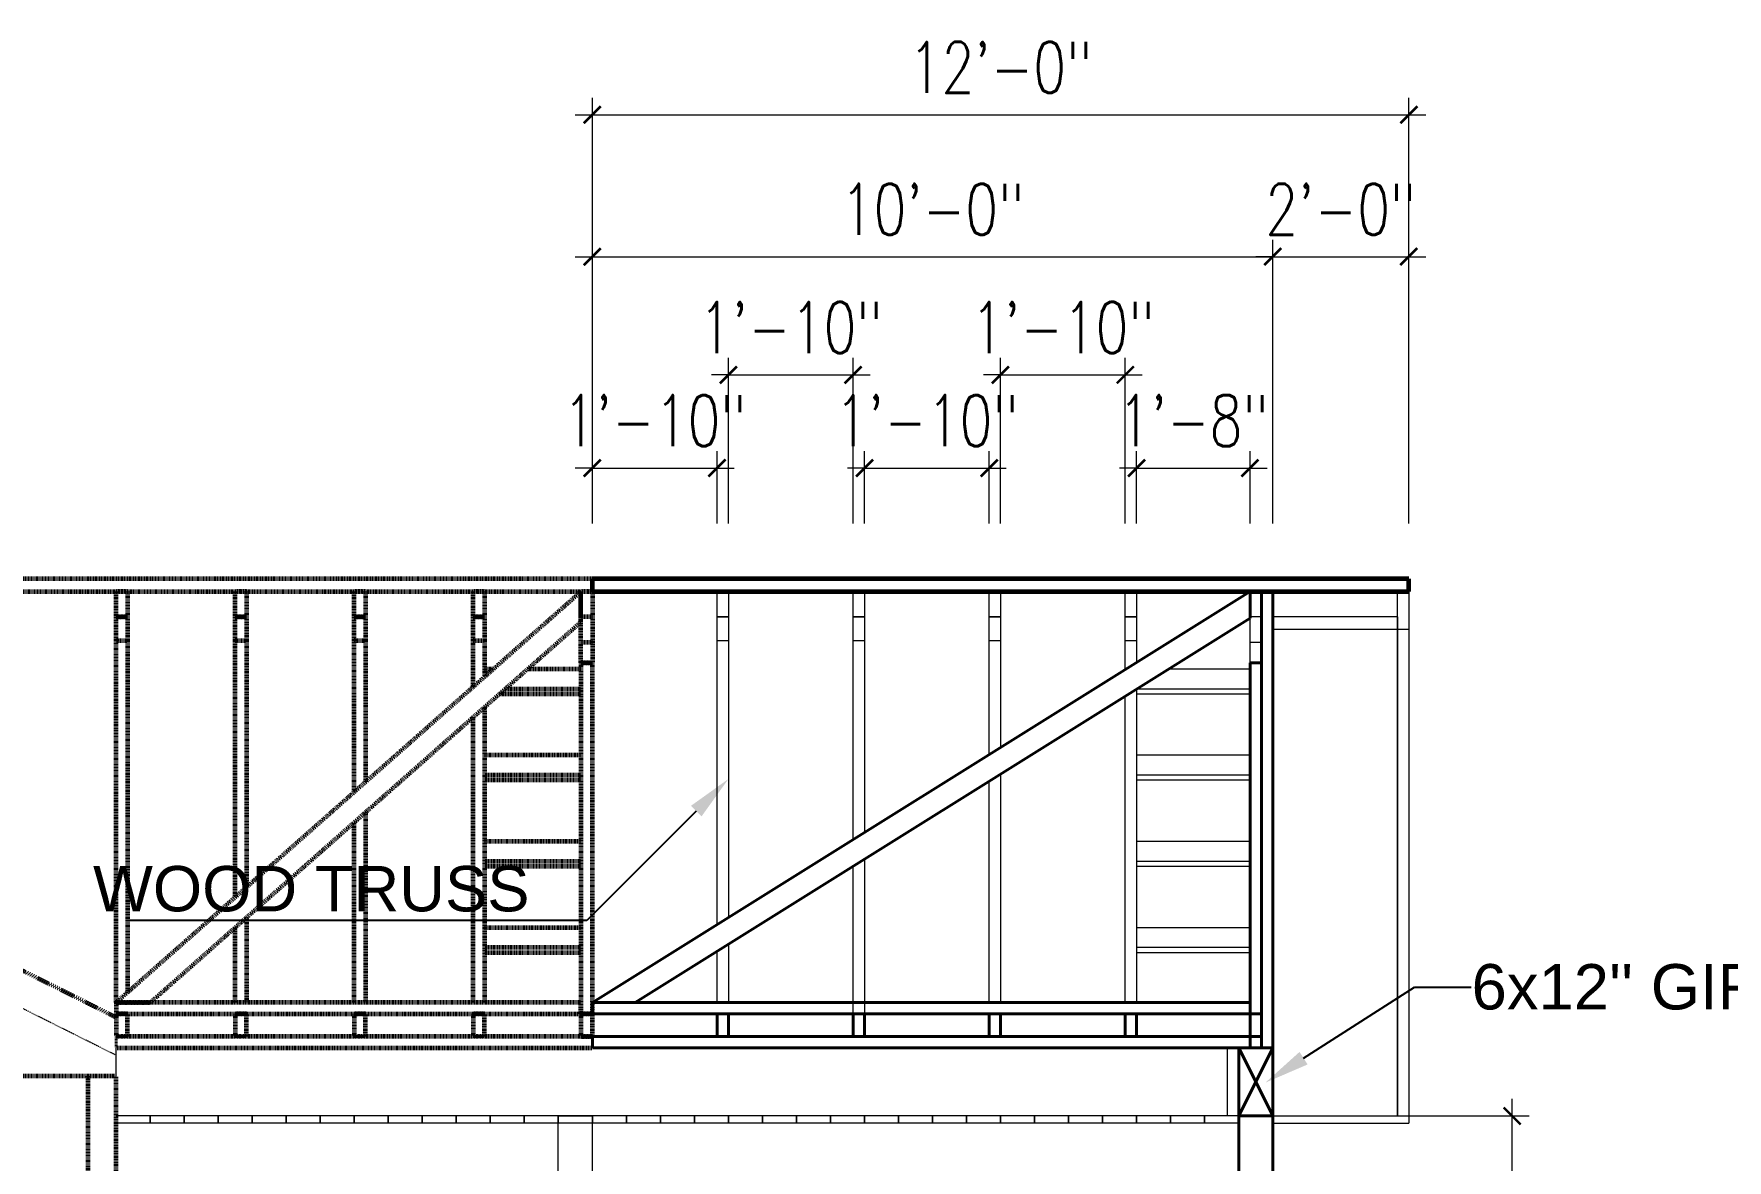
# Model space of a CAD drawing. Header units: inches. Extents: x -562 to 8953, y -6490 to -2066.
# Drawn here: x 527.9 to 826.6, y -4037.2 to -3838.6 of the extents above; entities that cross this region are included whole.
import ezdxf
from ezdxf import colors
from ezdxf.entities.mleader import LeaderData, LeaderLine
from ezdxf.math import Vec2, Vec3

# ---------------------------------------------------------------- set-up
doc = ezdxf.new("R2010")
doc.units = ezdxf.units.IN
doc.header["$MEASUREMENT"] = 0
doc.linetypes.add('Dash 1_16_', pattern=[0.125, 0.0625, -0.0625])
for name, color, linetype, lineweight in [('A-CLNG', 13, 'Continuous', 18), ('A-COLS', 52, 'Continuous', 9), ('A-ROOF', 132, 'Continuous', 18)]:
    doc.layers.add(name, color=color, linetype=linetype, lineweight=lineweight)
doc.layers.add('Existing', color=9, linetype='Dash 1_16_', lineweight=0, transparency=0.3)
doc.styles.add('Arch-Dim', font='romans.shx', dxfattribs={"width": 0.75})
doc.dimstyles.new('Aec-Arch-I-48', dxfattribs={"dimscale": 48, "dimtxt": 0.1875, "dimasz": 0.0625, "dimexe": 0.0625, "dimexo": 0.25, "dimgap": 0.0625, "dimtad": 1, "dimdec": 1, "dimzin": 3, "dimdsep": 46, "dimlunit": 4, "dimtxsty": 'Arch-Dim', "dimblk": 'ARCHTICK', "dimcen": 0.09375, "dimdle": 0.0625, "dimclrd": 1, "dimclre": 1, "dimclrt": 1, "dimazin": 2, "dimtfac": 1, "dimtdec": 1, "dimtix": 1, "dimtmove": 1, "dimatfit": 2, "dimfxl": 1, "dimtolj": 1, "dimtzin": 0, "dimlwd": 5, "dimlwe": 5, "dimarcsym": 0})

# ---------------------------------------------------------------- blocks, each defined once
blk = doc.blocks.new('Columns 2 - Columns 2-363497-Section 1')
at = {"layer": 'A-COLS'}
for p, q in [((-254.52, 113), (-248.52, 113)), ((-254.52, 0), (-254.52, 113)), ((-248.52, 0), (-248.52, 113))]:
    blk.add_line(p, q, dxfattribs=at)
at = {"layer": 'A-COLS', "lineweight": 40}
for p, q in [((-128.52, 113), (-134.52, 113)), ((-134.52, 113), (-134.52, 0)), ((-128.52, 0), (-128.52, 113)), ((-134.52, 0), (-128.52, 0))]:
    blk.add_line(p, q, dxfattribs=at)
blk = doc.blocks.new('Columns 5 - Columns 5-371338-Section 1')
at = {"layer": 'A-COLS'}
for p, q in [((-332.52, 120), (-332.52, 125)), ((-136.52, 113), (-136.52, 125)), ((-136.52, 113), (-332.52, 113))]:
    blk.add_line(p, q, dxfattribs=at)
at = {"layer": 'A-COLS', "lineweight": 40}
for p, q in [((-128.52, 125), (-134.52, 125)), ((-134.52, 125), (-134.52, 113)), ((-128.52, 113), (-128.52, 125)), ((-134.52, 113), (-128.52, 113))]:
    blk.add_line(p, q, dxfattribs=at)
blk = doc.blocks.new('Columns 7 - Columns 7-374332-Section 1')
at = {"layer": 'A-COLS', "lineweight": 40}
for p, q in [((-130.52, 205.47), (-130.52, 125)), ((-128.52, 205.47), (-130.52, 205.47)), ((-128.52, 125), (-128.52, 205.47)), ((-130.52, 125), (-128.52, 125))]:
    blk.add_line(p, q, dxfattribs=at)
blk = doc.blocks.new('Columns 9 - Columns 9-402566-Section 1')
at = {"layer": 'A-COLS'}
for p, q in [((-106.52, 198.76), (-106.52, 205.47)), ((-106.52, 205.47), (-104.52, 205.47)), ((-104.52, 205.47), (-104.52, 198.76)), ((-106.52, 113), (-106.52, 198.76)), ((-104.52, 198.76), (-106.52, 198.76)), ((-104.52, 198.76), (-104.52, 113)), ((-106.52, 113), (-104.52, 113))]:
    blk.add_line(p, q, dxfattribs=at)
blk = doc.blocks.new('Ceilings 1 - Ceilings 1-403550-Section 1')
at = {"layer": 'A-CLNG'}
for p, q in [((-128.52, 198.76), (-128.52, 201)), ((-106.52, 201), (-128.52, 201)), ((-106.52, 201), (-106.52, 198.76)), ((-106.52, 198.76), (-128.52, 198.76)), ((-106.52, 198.76), (-106.52, 113)), ((-128.52, 113), (-106.52, 113))]:
    blk.add_line(p, q, dxfattribs=at)
blk = doc.blocks.new('Columns 44 - Columns 11-439220-Section 1')
at = {"layer": 'A-COLS'}
for p, q in [((-140.52, 111.71), (-140.52, 113)), ((-134.52, 113), (-140.52, 113)), ((-134.52, 111.71), (-140.52, 111.71))]:
    blk.add_line(p, q, dxfattribs=at)
blk = doc.blocks.new('Columns 48 - Columns 11-439233-Section 1')
at = {"layer": 'A-COLS'}
for p, q in [((-146.52, 111.71), (-146.52, 113)), ((-140.52, 113), (-146.52, 113)), ((-140.52, 111.71), (-146.52, 111.71)), ((-140.52, 113), (-140.52, 111.71))]:
    blk.add_line(p, q, dxfattribs=at)
blk = doc.blocks.new('Columns 49 - Columns 11-439246-Section 1')
at = {"layer": 'A-COLS'}
for p, q in [((-152.52, 111.71), (-152.52, 113)), ((-146.52, 113), (-152.52, 113)), ((-146.52, 111.71), (-152.52, 111.71)), ((-146.52, 113), (-146.52, 111.71))]:
    blk.add_line(p, q, dxfattribs=at)
blk = doc.blocks.new('Columns 50 - Columns 11-439259-Section 1')
at = {"layer": 'A-COLS'}
for p, q in [((-158.52, 111.71), (-158.52, 113)), ((-152.52, 113), (-158.52, 113)), ((-152.52, 111.71), (-158.52, 111.71)), ((-152.52, 113), (-152.52, 111.71))]:
    blk.add_line(p, q, dxfattribs=at)
blk = doc.blocks.new('Columns 51 - Columns 11-439272-Section 1')
at = {"layer": 'A-COLS'}
for p, q in [((-164.52, 111.71), (-164.52, 113)), ((-158.52, 113), (-164.52, 113)), ((-158.52, 111.71), (-164.52, 111.71)), ((-158.52, 113), (-158.52, 111.71))]:
    blk.add_line(p, q, dxfattribs=at)
blk = doc.blocks.new('Columns 52 - Columns 11-439285-Section 1')
at = {"layer": 'A-COLS'}
for p, q in [((-170.52, 111.71), (-170.52, 113)), ((-164.52, 113), (-170.52, 113)), ((-164.52, 111.71), (-170.52, 111.71)), ((-164.52, 113), (-164.52, 111.71))]:
    blk.add_line(p, q, dxfattribs=at)
blk = doc.blocks.new('Columns 53 - Columns 11-439298-Section 1')
at = {"layer": 'A-COLS'}
for p, q in [((-176.52, 111.71), (-176.52, 113)), ((-170.52, 113), (-176.52, 113)), ((-170.52, 111.71), (-176.52, 111.71)), ((-170.52, 113), (-170.52, 111.71))]:
    blk.add_line(p, q, dxfattribs=at)
blk = doc.blocks.new('Columns 54 - Columns 11-439311-Section 1')
at = {"layer": 'A-COLS'}
for p, q in [((-182.52, 111.71), (-182.52, 113)), ((-176.52, 113), (-182.52, 113)), ((-176.52, 111.71), (-182.52, 111.71)), ((-176.52, 113), (-176.52, 111.71))]:
    blk.add_line(p, q, dxfattribs=at)
blk = doc.blocks.new('Columns 55 - Columns 11-439324-Section 1')
at = {"layer": 'A-COLS'}
for p, q in [((-188.52, 111.71), (-188.52, 113)), ((-182.52, 113), (-188.52, 113)), ((-182.52, 111.71), (-188.52, 111.71)), ((-182.52, 113), (-182.52, 111.71))]:
    blk.add_line(p, q, dxfattribs=at)
blk = doc.blocks.new('Columns 56 - Columns 11-439337-Section 1')
at = {"layer": 'A-COLS'}
for p, q in [((-194.52, 111.71), (-194.52, 113)), ((-188.52, 113), (-194.52, 113)), ((-188.52, 111.71), (-194.52, 111.71)), ((-188.52, 113), (-188.52, 111.71))]:
    blk.add_line(p, q, dxfattribs=at)
blk = doc.blocks.new('Columns 57 - Columns 11-439350-Section 1')
at = {"layer": 'A-COLS'}
for p, q in [((-200.52, 111.71), (-200.52, 113)), ((-194.52, 113), (-200.52, 113)), ((-194.52, 111.71), (-200.52, 111.71)), ((-194.52, 113), (-194.52, 111.71))]:
    blk.add_line(p, q, dxfattribs=at)
blk = doc.blocks.new('Columns 58 - Columns 11-439363-Section 1')
at = {"layer": 'A-COLS'}
for p, q in [((-206.52, 111.71), (-206.52, 113)), ((-200.52, 113), (-206.52, 113)), ((-200.52, 111.71), (-206.52, 111.71)), ((-200.52, 113), (-200.52, 111.71))]:
    blk.add_line(p, q, dxfattribs=at)
blk = doc.blocks.new('Columns 59 - Columns 11-439376-Section 1')
at = {"layer": 'A-COLS'}
for p, q in [((-212.52, 111.71), (-212.52, 113)), ((-206.52, 113), (-212.52, 113)), ((-206.52, 111.71), (-212.52, 111.71)), ((-206.52, 113), (-206.52, 111.71))]:
    blk.add_line(p, q, dxfattribs=at)
blk = doc.blocks.new('Columns 60 - Columns 11-439389-Section 1')
at = {"layer": 'A-COLS'}
for p, q in [((-218.52, 111.71), (-218.52, 113)), ((-212.52, 113), (-218.52, 113)), ((-212.52, 111.71), (-218.52, 111.71)), ((-212.52, 113), (-212.52, 111.71))]:
    blk.add_line(p, q, dxfattribs=at)
blk = doc.blocks.new('Columns 61 - Columns 11-439402-Section 1')
at = {"layer": 'A-COLS'}
for p, q in [((-224.52, 111.71), (-224.52, 113)), ((-218.52, 113), (-224.52, 113)), ((-218.52, 111.71), (-224.52, 111.71)), ((-218.52, 113), (-218.52, 111.71))]:
    blk.add_line(p, q, dxfattribs=at)
blk = doc.blocks.new('Columns 62 - Columns 11-439415-Section 1')
at = {"layer": 'A-COLS'}
for p, q in [((-230.52, 111.71), (-230.52, 113)), ((-224.52, 113), (-230.52, 113)), ((-224.52, 111.71), (-230.52, 111.71)), ((-224.52, 113), (-224.52, 111.71))]:
    blk.add_line(p, q, dxfattribs=at)
blk = doc.blocks.new('Columns 63 - Columns 11-439428-Section 1')
at = {"layer": 'A-COLS'}
for p, q in [((-236.52, 111.71), (-236.52, 113)), ((-230.52, 113), (-236.52, 113)), ((-230.52, 111.71), (-236.52, 111.71)), ((-230.52, 113), (-230.52, 111.71))]:
    blk.add_line(p, q, dxfattribs=at)
blk = doc.blocks.new('Columns 64 - Columns 11-439441-Section 1')
at = {"layer": 'A-COLS'}
for p, q in [((-242.52, 111.71), (-242.52, 113)), ((-236.52, 113), (-242.52, 113)), ((-236.52, 111.71), (-242.52, 111.71)), ((-236.52, 113), (-236.52, 111.71))]:
    blk.add_line(p, q, dxfattribs=at)
blk = doc.blocks.new('Columns 65 - Columns 11-439454-Section 1')
at = {"layer": 'A-COLS'}
for p, q in [((-248.52, 111.71), (-248.52, 113)), ((-242.52, 113), (-248.52, 113)), ((-242.52, 111.71), (-248.52, 111.71)), ((-242.52, 113), (-242.52, 111.71))]:
    blk.add_line(p, q, dxfattribs=at)
blk = doc.blocks.new('Columns 66 - Columns 11-439467-Section 1')
at = {"layer": 'A-COLS'}
for p, q in [((-254.52, 111.71), (-254.52, 113)), ((-248.52, 113), (-254.52, 113)), ((-248.52, 111.71), (-254.52, 111.71)), ((-248.52, 113), (-248.52, 111.71))]:
    blk.add_line(p, q, dxfattribs=at)
blk = doc.blocks.new('Columns 67 - Columns 11-439480-Section 1')
at = {"layer": 'A-COLS'}
for p, q in [((-260.52, 111.71), (-260.52, 113)), ((-254.52, 113), (-260.52, 113)), ((-254.52, 111.71), (-260.52, 111.71)), ((-254.52, 113), (-254.52, 111.71))]:
    blk.add_line(p, q, dxfattribs=at)
blk = doc.blocks.new('Columns 68 - Columns 11-439493-Section 1')
at = {"layer": 'A-COLS'}
for p, q in [((-266.52, 111.71), (-266.52, 113)), ((-260.52, 113), (-266.52, 113)), ((-260.52, 111.71), (-266.52, 111.71)), ((-260.52, 113), (-260.52, 111.71))]:
    blk.add_line(p, q, dxfattribs=at)
blk = doc.blocks.new('Columns 69 - Columns 11-439506-Section 1')
at = {"layer": 'A-COLS'}
for p, q in [((-272.52, 111.71), (-272.52, 113)), ((-266.52, 113), (-272.52, 113)), ((-266.52, 111.71), (-272.52, 111.71)), ((-266.52, 113), (-266.52, 111.71))]:
    blk.add_line(p, q, dxfattribs=at)
blk = doc.blocks.new('Columns 70 - Columns 11-439519-Section 1')
at = {"layer": 'A-COLS'}
for p, q in [((-278.52, 111.71), (-278.52, 113)), ((-272.52, 113), (-278.52, 113)), ((-272.52, 111.71), (-278.52, 111.71)), ((-272.52, 113), (-272.52, 111.71))]:
    blk.add_line(p, q, dxfattribs=at)
blk = doc.blocks.new('Columns 71 - Columns 11-439532-Section 1')
at = {"layer": 'A-COLS'}
for p, q in [((-284.52, 111.71), (-284.52, 113)), ((-278.52, 113), (-284.52, 113)), ((-278.52, 111.71), (-284.52, 111.71)), ((-278.52, 113), (-278.52, 111.71))]:
    blk.add_line(p, q, dxfattribs=at)
blk = doc.blocks.new('Columns 72 - Columns 11-439545-Section 1')
at = {"layer": 'A-COLS'}
for p, q in [((-290.52, 111.71), (-290.52, 113)), ((-284.52, 113), (-290.52, 113)), ((-284.52, 111.71), (-290.52, 111.71)), ((-284.52, 113), (-284.52, 111.71))]:
    blk.add_line(p, q, dxfattribs=at)
blk = doc.blocks.new('Columns 73 - Columns 11-439558-Section 1')
at = {"layer": 'A-COLS'}
for p, q in [((-296.52, 111.71), (-296.52, 113)), ((-290.52, 113), (-296.52, 113)), ((-290.52, 111.71), (-296.52, 111.71)), ((-290.52, 113), (-290.52, 111.71))]:
    blk.add_line(p, q, dxfattribs=at)
blk = doc.blocks.new('Columns 74 - Columns 11-439571-Section 1')
at = {"layer": 'A-COLS'}
for p, q in [((-302.52, 111.71), (-302.52, 113)), ((-296.52, 113), (-302.52, 113)), ((-296.52, 111.71), (-302.52, 111.71)), ((-296.52, 113), (-296.52, 111.71))]:
    blk.add_line(p, q, dxfattribs=at)
blk = doc.blocks.new('Columns 75 - Columns 11-439584-Section 1')
at = {"layer": 'A-COLS'}
for p, q in [((-308.52, 111.71), (-308.52, 113)), ((-302.52, 113), (-308.52, 113)), ((-302.52, 111.71), (-308.52, 111.71)), ((-302.52, 113), (-302.52, 111.71))]:
    blk.add_line(p, q, dxfattribs=at)
blk = doc.blocks.new('Columns 76 - Columns 11-439597-Section 1')
at = {"layer": 'A-COLS'}
for p, q in [((-314.52, 111.71), (-314.52, 113)), ((-308.52, 113), (-314.52, 113)), ((-308.52, 111.71), (-314.52, 111.71)), ((-308.52, 113), (-308.52, 111.71))]:
    blk.add_line(p, q, dxfattribs=at)
blk = doc.blocks.new('Columns 77 - Columns 11-439610-Section 1')
at = {"layer": 'A-COLS'}
for p, q in [((-320.52, 111.71), (-320.52, 113)), ((-314.52, 113), (-320.52, 113)), ((-314.52, 111.71), (-320.52, 111.71)), ((-314.52, 113), (-314.52, 111.71))]:
    blk.add_line(p, q, dxfattribs=at)
blk = doc.blocks.new('Columns 78 - Columns 11-439623-Section 1')
at = {"layer": 'A-COLS'}
for p, q in [((-326.52, 111.71), (-326.52, 113)), ((-320.52, 113), (-326.52, 113)), ((-320.52, 111.71), (-326.52, 111.71)), ((-320.52, 113), (-320.52, 111.71))]:
    blk.add_line(p, q, dxfattribs=at)
blk = doc.blocks.new('Columns 79 - Columns 11-439636-Section 1')
at = {"layer": 'A-COLS'}
for p, q in [((-326.52, 113), (-332.52, 113)), ((-326.52, 111.71), (-332.52, 111.71)), ((-326.52, 113), (-326.52, 111.71))]:
    blk.add_line(p, q, dxfattribs=at)
blk = doc.blocks.new('Columns 82 - Columns 81-457190-Section 1')
at = {"layer": 'A-COLS', "lineweight": 40}
for p, q in [((-132.52, 205.47), (-248.52, 133)), ((-132.52, 200.76), (-132.52, 205.47)), ((-240.97, 133), (-132.52, 200.76)), ((-248.52, 133), (-240.97, 133))]:
    blk.add_line(p, q, dxfattribs=at)
blk = doc.blocks.new('_ArchTick')
at = {"color": 0, "linetype": 'ByBlock', "lineweight": 100, "const_width": 0.15}
blk.add_lwpolyline([(-0.5, -0.5), (0.5, 0.5)], dxfattribs=at)
blk = doc.blocks.new('*D122')
at = {"color": 1, "linetype": 'Continuous', "lineweight": 5, "transparency": 16777216}
for p, q in [((626.41, -3924.95), (626.41, -3912.16)), ((648.41, -3924.95), (648.41, -3912.16)), ((626.41, -3915.16), (623.41, -3915.16)), ((626.41, -3915.16), (648.41, -3915.16)), ((648.41, -3915.16), (651.41, -3915.16))]:
    blk.add_line(p, q, dxfattribs=at)
at = {"layer": 'Defpoints', "color": 0, "transparency": 16777216}
for p in [(648.41, -3915.16), (626.41, -3936.95), (648.41, -3936.95)]:
    blk.add_point(p, dxfattribs=at)
at = {"color": 1, "lineweight": 5, "transparency": 16777216, "xscale": 3, "yscale": 3, "zscale": 3}
blk.add_blockref('_ArchTick', (626.41, -3915.16), dxfattribs=at)
at = {"color": 1, "lineweight": 5, "transparency": 16777216, "xscale": 3, "yscale": 3, "zscale": 3, "rotation": 180}
blk.add_blockref('_ArchTick', (648.41, -3915.16), dxfattribs=at)
at = {"color": 1, "transparency": 16777216, "insert": (637.41, -3906.8), "char_height": 9, "attachment_point": 5, "style": 'Arch-Dim'}
blk.add_mtext('\\A1;1\'-10"', dxfattribs=at)
blk = doc.blocks.new('*D123')
at = {"color": 1, "linetype": 'Continuous', "lineweight": 5, "transparency": 16777216}
for p, q in [((626.41, -3922.72), (626.41, -3874.88)), ((746.41, -3924.95), (746.41, -3874.88)), ((623.41, -3877.88), (749.41, -3877.88))]:
    blk.add_line(p, q, dxfattribs=at)
at = {"layer": 'Defpoints', "color": 0, "transparency": 16777216}
for p in [(746.41, -3877.88), (626.41, -3934.72), (746.41, -3936.95)]:
    blk.add_point(p, dxfattribs=at)
at = {"color": 1, "lineweight": 5, "transparency": 16777216, "xscale": 3, "yscale": 3, "zscale": 3, "rotation": 180}
blk.add_blockref('_ArchTick', (626.41, -3877.88), dxfattribs=at)
at = {"color": 1, "lineweight": 5, "transparency": 16777216, "xscale": 3, "yscale": 3, "zscale": 3}
blk.add_blockref('_ArchTick', (746.41, -3877.88), dxfattribs=at)
at = {"color": 1, "transparency": 16777216, "insert": (686.41, -3869.52), "char_height": 9, "attachment_point": 5, "style": 'Arch-Dim'}
blk.add_mtext('\\A1;10\'-0"', dxfattribs=at)
blk = doc.blocks.new('*D124')
at = {"color": 1, "linetype": 'Continuous', "lineweight": 5, "transparency": 16777216}
for p, q in [((746.41, -3924.95), (746.41, -3874.88)), ((770.41, -3924.95), (770.41, -3874.88)), ((746.41, -3877.88), (743.41, -3877.88)), ((746.41, -3877.88), (770.41, -3877.88)), ((770.41, -3877.88), (773.41, -3877.88))]:
    blk.add_line(p, q, dxfattribs=at)
at = {"layer": 'Defpoints', "color": 0, "transparency": 16777216}
for p in [(770.41, -3877.88), (746.41, -3936.95), (770.41, -3936.95)]:
    blk.add_point(p, dxfattribs=at)
at = {"color": 1, "lineweight": 5, "transparency": 16777216, "xscale": 3, "yscale": 3, "zscale": 3}
blk.add_blockref('_ArchTick', (746.41, -3877.88), dxfattribs=at)
at = {"color": 1, "lineweight": 5, "transparency": 16777216, "xscale": 3, "yscale": 3, "zscale": 3, "rotation": 180}
blk.add_blockref('_ArchTick', (770.41, -3877.88), dxfattribs=at)
at = {"color": 1, "transparency": 16777216, "insert": (758.41, -3869.52), "char_height": 9, "attachment_point": 5, "style": 'Arch-Dim'}
blk.add_mtext('\\A1;2\'-0"', dxfattribs=at)
blk = doc.blocks.new('*D125')
at = {"color": 1, "linetype": 'Continuous', "lineweight": 5, "transparency": 16777216}
for p, q in [((626.41, -3922.72), (626.41, -3849.85)), ((770.41, -3923.83), (770.41, -3849.85)), ((623.41, -3852.85), (773.41, -3852.85))]:
    blk.add_line(p, q, dxfattribs=at)
at = {"layer": 'Defpoints', "color": 0, "transparency": 16777216}
for p in [(770.41, -3852.85), (626.41, -3934.72), (770.41, -3935.83)]:
    blk.add_point(p, dxfattribs=at)
at = {"color": 1, "lineweight": 5, "transparency": 16777216, "xscale": 3, "yscale": 3, "zscale": 3, "rotation": 180}
blk.add_blockref('_ArchTick', (626.41, -3852.85), dxfattribs=at)
at = {"color": 1, "lineweight": 5, "transparency": 16777216, "xscale": 3, "yscale": 3, "zscale": 3}
blk.add_blockref('_ArchTick', (770.41, -3852.85), dxfattribs=at)
at = {"color": 1, "transparency": 16777216, "insert": (698.41, -3844.49), "char_height": 9, "attachment_point": 5, "style": 'Arch-Dim'}
blk.add_mtext('\\A1;12\'-0"', dxfattribs=at)
blk = doc.blocks.new('*D126')
at = {"color": 1, "linetype": 'Continuous', "lineweight": 5, "transparency": 16777216}
for p, q in [((788.63, -4145.42), (788.63, -4026.42)), ((758.41, -4029.42), (791.63, -4029.42)), ((758.41, -4142.42), (791.63, -4142.42))]:
    blk.add_line(p, q, dxfattribs=at)
at = {"layer": 'Defpoints', "color": 0, "transparency": 16777216}
for p in [(746.41, -4029.42), (788.63, -4029.42), (746.41, -4142.42)]:
    blk.add_point(p, dxfattribs=at)
at = {"color": 1, "lineweight": 5, "transparency": 16777216, "xscale": 3, "yscale": 3, "zscale": 3}
for p, rotation in [((788.63, -4029.42), 90), ((788.63, -4142.42), 270)]:
    blk.add_blockref('_ArchTick', p, dxfattribs=dict(at, rotation=rotation))
at = {"color": 1, "transparency": 16777216, "insert": (780.28, -4085.92), "char_height": 9, "attachment_point": 5, "rotation": 90, "style": 'Arch-Dim'}
blk.add_mtext('\\A1;9\'-5"', dxfattribs=at)
blk = doc.blocks.new('*D127')
at = {"color": 1, "linetype": 'Continuous', "lineweight": 5, "transparency": 16777216}
for p, q in [((650.41, -3924.95), (650.41, -3895.73)), ((672.41, -3924.95), (672.41, -3895.73)), ((650.41, -3898.73), (647.41, -3898.73)), ((650.41, -3898.73), (672.41, -3898.73)), ((672.41, -3898.73), (675.41, -3898.73))]:
    blk.add_line(p, q, dxfattribs=at)
at = {"layer": 'Defpoints', "color": 0, "transparency": 16777216}
for p in [(672.41, -3898.73), (650.41, -3936.95), (672.41, -3936.95)]:
    blk.add_point(p, dxfattribs=at)
at = {"color": 1, "lineweight": 5, "transparency": 16777216, "xscale": 3, "yscale": 3, "zscale": 3}
blk.add_blockref('_ArchTick', (650.41, -3898.73), dxfattribs=at)
at = {"color": 1, "lineweight": 5, "transparency": 16777216, "xscale": 3, "yscale": 3, "zscale": 3, "rotation": 180}
blk.add_blockref('_ArchTick', (672.41, -3898.73), dxfattribs=at)
at = {"color": 1, "transparency": 16777216, "insert": (661.41, -3890.37), "char_height": 9, "attachment_point": 5, "style": 'Arch-Dim'}
blk.add_mtext('\\A1;1\'-10"', dxfattribs=at)
blk = doc.blocks.new('*D128')
at = {"color": 1, "linetype": 'Continuous', "lineweight": 5, "transparency": 16777216}
for p, q in [((674.41, -3924.95), (674.41, -3912.16)), ((696.41, -3924.95), (696.41, -3912.16)), ((674.41, -3915.16), (671.41, -3915.16)), ((674.41, -3915.16), (696.41, -3915.16)), ((696.41, -3915.16), (699.41, -3915.16))]:
    blk.add_line(p, q, dxfattribs=at)
at = {"layer": 'Defpoints', "color": 0, "transparency": 16777216}
for p in [(696.41, -3915.16), (674.41, -3936.95), (696.41, -3936.95)]:
    blk.add_point(p, dxfattribs=at)
at = {"color": 1, "lineweight": 5, "transparency": 16777216, "xscale": 3, "yscale": 3, "zscale": 3}
blk.add_blockref('_ArchTick', (674.41, -3915.16), dxfattribs=at)
at = {"color": 1, "lineweight": 5, "transparency": 16777216, "xscale": 3, "yscale": 3, "zscale": 3, "rotation": 180}
blk.add_blockref('_ArchTick', (696.41, -3915.16), dxfattribs=at)
at = {"color": 1, "transparency": 16777216, "insert": (685.41, -3906.8), "char_height": 9, "attachment_point": 5, "style": 'Arch-Dim'}
blk.add_mtext('\\A1;1\'-10"', dxfattribs=at)
blk = doc.blocks.new('*D129')
at = {"color": 1, "linetype": 'Continuous', "lineweight": 5, "transparency": 16777216}
for p, q in [((698.41, -3924.95), (698.41, -3895.73)), ((720.41, -3924.95), (720.41, -3895.73)), ((698.41, -3898.73), (695.41, -3898.73)), ((698.41, -3898.73), (720.41, -3898.73)), ((720.41, -3898.73), (723.41, -3898.73))]:
    blk.add_line(p, q, dxfattribs=at)
at = {"layer": 'Defpoints', "color": 0, "transparency": 16777216}
for p in [(720.41, -3898.73), (698.41, -3936.95), (720.41, -3936.95)]:
    blk.add_point(p, dxfattribs=at)
at = {"color": 1, "lineweight": 5, "transparency": 16777216, "xscale": 3, "yscale": 3, "zscale": 3}
blk.add_blockref('_ArchTick', (698.41, -3898.73), dxfattribs=at)
at = {"color": 1, "lineweight": 5, "transparency": 16777216, "xscale": 3, "yscale": 3, "zscale": 3, "rotation": 180}
blk.add_blockref('_ArchTick', (720.41, -3898.73), dxfattribs=at)
at = {"color": 1, "transparency": 16777216, "insert": (709.41, -3890.37), "char_height": 9, "attachment_point": 5, "style": 'Arch-Dim'}
blk.add_mtext('\\A1;1\'-10"', dxfattribs=at)
blk = doc.blocks.new('*D130')
at = {"color": 1, "linetype": 'Continuous', "lineweight": 5, "transparency": 16777216}
for p, q in [((722.41, -3924.95), (722.41, -3912.16)), ((742.41, -3924.95), (742.41, -3912.16)), ((722.41, -3915.16), (719.41, -3915.16)), ((722.41, -3915.16), (742.41, -3915.16)), ((742.41, -3915.16), (745.41, -3915.16))]:
    blk.add_line(p, q, dxfattribs=at)
at = {"layer": 'Defpoints', "color": 0, "transparency": 16777216}
for p in [(742.41, -3915.16), (722.41, -3936.95), (742.41, -3936.95)]:
    blk.add_point(p, dxfattribs=at)
at = {"color": 1, "lineweight": 5, "transparency": 16777216, "xscale": 3, "yscale": 3, "zscale": 3}
blk.add_blockref('_ArchTick', (722.41, -3915.16), dxfattribs=at)
at = {"color": 1, "lineweight": 5, "transparency": 16777216, "xscale": 3, "yscale": 3, "zscale": 3, "rotation": 180}
blk.add_blockref('_ArchTick', (742.41, -3915.16), dxfattribs=at)
at = {"color": 1, "transparency": 16777216, "insert": (732.41, -3906.8), "char_height": 9, "attachment_point": 5, "style": 'Arch-Dim'}
blk.add_mtext('\\A1;1\'-8"', dxfattribs=at)

msp = doc.modelspace()

# ---------------------------------------------------------------- linework, layer by layer
at = {"layer": 'A-COLS'}
for p, q in [((648.41, -3941.42), (648.41, -3936.95)), ((650.41, -3936.95), (648.41, -3936.95)), ((650.41, -3936.95), (650.41, -3941.42)), ((672.41, -3941.42), (672.41, -3936.95)), ((674.41, -3936.95), (672.41, -3936.95)), ((674.41, -3936.95), (674.41, -3941.42)), ((696.41, -3941.42), (696.41, -3936.95)), ((698.41, -3936.95), (696.41, -3936.95)), ((698.41, -3936.95), (698.41, -3941.42)), ((720.41, -3941.42), (720.41, -3936.95)), ((722.41, -3936.95), (720.41, -3936.95)), ((722.41, -3936.95), (722.41, -3941.42)), ((742.41, -3941.42), (742.41, -3936.95)), ((744.41, -3936.95), (742.41, -3936.95)), ((744.41, -3936.95), (744.41, -3941.42)), ((648.41, -3945.57), (648.41, -3941.42)), ((648.41, -3941.42), (650.41, -3941.42)), ((650.41, -3941.42), (648.41, -3941.42)), ((650.41, -3941.42), (650.41, -3945.57)), ((672.41, -3945.57), (672.41, -3941.42)), ((672.41, -3941.42), (674.41, -3941.42)), ((674.41, -3941.42), (672.41, -3941.42)), ((674.41, -3941.42), (674.41, -3945.57)), ((696.41, -3945.57), (696.41, -3941.42)), ((696.41, -3941.42), (698.41, -3941.42)), ((698.41, -3941.42), (696.41, -3941.42)), ((698.41, -3941.42), (698.41, -3945.57)), ((720.41, -3945.57), (720.41, -3941.42)), ((720.41, -3941.42), (722.41, -3941.42)), ((722.41, -3941.42), (720.41, -3941.42)), ((722.41, -3941.42), (722.41, -3945.57)), ((742.41, -3945.9), (742.41, -3941.42)), ((744.41, -3941.42), (742.41, -3941.42)), ((744.41, -3941.42), (742.41, -3941.42)), ((744.41, -3941.42), (744.41, -3945.9)), ((648.41, -3995.68), (648.41, -3945.57)), ((648.41, -3945.57), (650.41, -3945.57)), ((650.41, -3945.57), (650.41, -3994.43)), ((672.41, -3980.69), (672.41, -3945.57)), ((672.41, -3945.57), (674.41, -3945.57)), ((674.41, -3945.57), (674.41, -3979.44)), ((696.41, -3965.69), (696.41, -3945.57)), ((696.41, -3945.57), (698.41, -3945.57)), ((698.41, -3945.57), (698.41, -3964.44)), ((720.41, -3950.7), (720.41, -3945.57)), ((720.41, -3945.57), (722.41, -3945.57)), ((722.41, -3945.57), (722.41, -3949.45)), ((744.41, -3945.9), (742.41, -3945.9)), ((742.41, -3949.52), (742.41, -3945.9)), ((744.41, -3945.9), (742.41, -3945.9)), ((744.41, -3945.9), (744.41, -3949.52)), ((728.19, -3950.55), (742.41, -3950.55)), ((742.41, -3949.52), (744.41, -3949.52)), ((742.41, -3954.13), (722.47, -3954.13)), ((720.41, -4009.42), (720.41, -3955.41)), ((722.41, -3954.16), (722.41, -4009.42)), ((742.41, -3955.02), (722.41, -3955.02)), ((722.41, -3965.76), (742.41, -3965.76)), ((696.41, -4009.42), (696.41, -3970.41)), ((698.41, -3969.16), (698.41, -4009.42)), ((742.41, -3969.33), (722.41, -3969.33)), ((742.41, -3970.23), (722.41, -3970.23)), ((722.41, -3980.96), (742.41, -3980.96)), ((672.41, -4011.42), (672.41, -3985.4)), ((674.41, -3984.15), (674.41, -4011.42)), ((742.41, -3984.54), (722.41, -3984.54)), ((742.41, -3985.43), (722.41, -3985.43)), ((722.41, -3996.17), (742.41, -3996.17)), ((648.41, -4009.42), (648.41, -4000.4)), ((650.41, -3999.15), (650.41, -4009.42)), ((742.41, -3999.74), (722.41, -3999.74)), ((742.41, -4000.64), (722.41, -4000.64)), ((770.41, -4022.72), (770.41, -4030.72)), ((746.41, -4030.72), (770.41, -4030.72))]:
    msp.add_line(p, q, dxfattribs=at)
at = {"layer": 'A-COLS', "lineweight": 40}
for p, q in [((742.41, -3949.52), (742.41, -4011.42)), ((744.41, -3949.52), (742.41, -3949.52)), ((744.41, -4011.42), (744.41, -3949.52)), ((626.41, -4009.42), (626.41, -4011.42)), ((742.42, -4009.42), (626.41, -4009.42)), ((742.42, -4011.42), (742.42, -4009.42)), ((626.41, -4011.42), (742.42, -4011.42)), ((648.41, -4011.42), (648.41, -4015.42)), ((650.41, -4011.42), (648.41, -4011.42)), ((650.41, -4015.42), (650.41, -4011.42)), ((672.41, -4011.42), (672.41, -4015.42)), ((674.41, -4011.42), (672.41, -4011.42)), ((674.41, -4015.42), (674.41, -4011.42)), ((696.41, -4011.42), (696.41, -4015.42)), ((698.41, -4011.42), (696.41, -4011.42)), ((698.41, -4015.42), (698.41, -4011.42)), ((720.41, -4011.42), (720.41, -4015.42)), ((722.41, -4011.42), (720.41, -4011.42)), ((722.41, -4015.42), (722.41, -4011.42)), ((742.41, -4011.42), (744.41, -4011.42)), ((742.41, -4011.42), (742.41, -4015.42)), ((744.41, -4011.42), (742.41, -4011.42)), ((744.41, -4015.42), (744.41, -4011.42)), ((605.41, -4015.42), (607.41, -4015.42)), ((742.42, -4015.42), (626.41, -4015.42)), ((626.41, -4015.42), (626.41, -4017.42)), ((648.41, -4015.42), (650.41, -4015.42)), ((672.41, -4015.42), (674.41, -4015.42)), ((696.41, -4015.42), (698.41, -4015.42)), ((720.41, -4015.42), (722.41, -4015.42)), ((742.41, -4015.42), (744.41, -4015.42)), ((742.42, -4017.42), (742.42, -4015.42)), ((626.41, -4017.42), (742.42, -4017.42)), ((746.41, -4029.42), (740.41, -4017.42)), ((740.41, -4029.42), (746.41, -4017.42))]:
    msp.add_line(p, q, dxfattribs=at)
at = {"layer": 'A-ROOF', "lineweight": 60}
for p, q in [((626.41, -3936.95), (626.41, -3934.72)), ((770.41, -3934.72), (626.41, -3934.72)), ((770.41, -3936.95), (770.41, -3934.72)), ((626.41, -3936.95), (770.41, -3936.95))]:
    msp.add_line(p, q, dxfattribs=at)
at = {"layer": 'Existing', "lineweight": 60}
for p, q in [((626.41, -3934.72), (392.3, -3934.72)), ((392.3, -3936.95), (626.41, -3936.95)), ((392.3, -3936.95), (542.41, -4012.01)), ((542.41, -3941.42), (542.41, -3936.95)), ((544.41, -3936.95), (542.41, -3936.95)), ((624.41, -3936.95), (542.41, -4009.42)), ((544.41, -3936.95), (544.41, -3941.42)), ((563.41, -3941.42), (563.41, -3936.95)), ((565.41, -3936.95), (563.41, -3936.95)), ((565.41, -3936.95), (565.41, -3941.42)), ((584.41, -3941.42), (584.41, -3936.95)), ((586.41, -3936.95), (584.41, -3936.95)), ((586.41, -3936.95), (586.41, -3941.42)), ((605.41, -3941.42), (605.41, -3936.95)), ((607.41, -3936.95), (605.41, -3936.95)), ((607.41, -3936.95), (607.41, -3941.42)), ((624.41, -3941.42), (624.41, -3936.95)), ((626.41, -3936.95), (624.41, -3936.95)), ((624.41, -3942.29), (624.41, -3936.95)), ((626.41, -3936.95), (626.41, -3941.42)), ((542.41, -3945.57), (542.41, -3941.42)), ((542.41, -3941.42), (544.41, -3941.42)), ((544.41, -3941.42), (542.41, -3941.42)), ((544.41, -3941.42), (544.41, -3945.57)), ((563.41, -3945.57), (563.41, -3941.42)), ((563.41, -3941.42), (565.41, -3941.42)), ((565.41, -3941.42), (563.41, -3941.42)), ((565.41, -3941.42), (565.41, -3945.57)), ((584.41, -3945.57), (584.41, -3941.42)), ((584.41, -3941.42), (586.41, -3941.42)), ((586.41, -3941.42), (584.41, -3941.42)), ((586.41, -3941.42), (586.41, -3945.57)), ((605.41, -3945.57), (605.41, -3941.42)), ((605.41, -3941.42), (607.41, -3941.42)), ((607.41, -3941.42), (605.41, -3941.42)), ((607.41, -3941.42), (607.41, -3945.57)), ((624.41, -3945.9), (624.41, -3941.42)), ((626.41, -3941.42), (624.41, -3941.42)), ((626.41, -3941.42), (624.41, -3941.42)), ((626.41, -3941.42), (626.41, -3945.9)), ((548.45, -4009.42), (624.41, -3942.29)), ((542.41, -4009.42), (542.41, -3945.57)), ((542.41, -3945.57), (544.41, -3945.57)), ((544.41, -3945.57), (544.41, -4007.66)), ((563.41, -3990.86), (563.41, -3945.57)), ((563.41, -3945.57), (565.41, -3945.57)), ((565.41, -3945.57), (565.41, -3989.1)), ((584.41, -3972.3), (584.41, -3945.57)), ((584.41, -3945.57), (586.41, -3945.57)), ((586.41, -3945.57), (586.41, -3970.54)), ((605.41, -3953.74), (605.41, -3945.57)), ((605.41, -3945.57), (607.41, -3945.57)), ((607.41, -3945.57), (607.41, -3951.98)), ((626.41, -3945.9), (624.41, -3945.9)), ((624.41, -3949.52), (624.41, -3945.9)), ((626.41, -3945.9), (624.41, -3945.9)), ((626.41, -3945.9), (626.41, -3949.52)), ((607.41, -3950.55), (609.02, -3950.55)), ((615.06, -3950.55), (624.41, -3950.55)), ((624.41, -3949.52), (624.41, -4011.42)), ((626.41, -3949.52), (624.41, -3949.52)), ((624.41, -3949.52), (626.41, -3949.52)), ((626.41, -4011.42), (626.41, -3949.52)), ((624.41, -3954.13), (611.02, -3954.13)), ((624.41, -3955.02), (610, -3955.02)), ((605.41, -4009.42), (605.41, -3959.08)), ((607.41, -3957.32), (607.41, -4009.42)), ((607.41, -3965.76), (624.41, -3965.76)), ((624.41, -3969.33), (607.41, -3969.33)), ((624.41, -3970.23), (607.41, -3970.23)), ((584.41, -4009.42), (584.41, -3977.64)), ((586.41, -3975.88), (586.41, -4009.42)), ((607.41, -3980.96), (624.41, -3980.96)), ((624.41, -3984.54), (607.41, -3984.54)), ((624.41, -3985.43), (607.41, -3985.43)), ((565.41, -3994.44), (565.41, -4009.42)), ((563.41, -4009.42), (563.41, -3996.2)), ((607.41, -3996.17), (624.41, -3996.17)), ((624.41, -3999.74), (607.41, -3999.74)), ((624.41, -4000.64), (607.41, -4000.64)), ((542.41, -4009.42), (542.41, -4011.42)), ((624.41, -4009.42), (542.41, -4009.42)), ((542.41, -4009.42), (548.45, -4009.42)), ((624.41, -4011.42), (624.41, -4009.42)), ((542.41, -4011.42), (624.41, -4011.42)), ((542.41, -4011.42), (542.41, -4015.42)), ((544.41, -4011.42), (542.41, -4011.42)), ((544.41, -4015.42), (544.41, -4011.42)), ((563.41, -4011.42), (563.41, -4015.42)), ((565.41, -4011.42), (563.41, -4011.42)), ((565.41, -4015.42), (565.41, -4011.42)), ((584.41, -4011.42), (584.41, -4015.42)), ((586.41, -4011.42), (584.41, -4011.42)), ((586.41, -4015.42), (586.41, -4011.42)), ((605.41, -4011.42), (605.41, -4015.42)), ((607.41, -4011.42), (605.41, -4011.42)), ((607.41, -4015.42), (607.41, -4011.42)), ((624.41, -4011.42), (626.41, -4011.42)), ((624.41, -4011.42), (624.41, -4015.42)), ((626.41, -4011.42), (624.41, -4011.42)), ((626.41, -4015.42), (626.41, -4011.42)), ((626.41, -4015.42), (542.41, -4015.42)), ((624.41, -4015.42), (626.41, -4015.42)), ((542.41, -4017.42), (626.41, -4017.42)), ((537.41, -4022.42), (187.41, -4022.42)), ((537.41, -4022.42), (537.41, -4177.42)), ((542.41, -4022.42), (537.41, -4022.42)), ((542.41, -4177.42), (542.41, -4022.42))]:
    msp.add_line(p, q, dxfattribs=at)
at = {"layer": 'Existing'}
msp.add_line((542.41, -4018.72), (392.3, -3943.66), dxfattribs=at)
at = {"layer": 'Existing', "lineweight": 40}
for p, q in [((542.41, -4015.42), (544.41, -4015.42)), ((542.41, -4015.42), (542.41, -4017.42)), ((563.41, -4015.42), (565.41, -4015.42)), ((584.41, -4015.42), (586.41, -4015.42))]:
    msp.add_line(p, q, dxfattribs=at)

# ---------------------------------------------------------------- block references
at = {"layer": 'A-CLNG'}
msp.add_blockref('Ceilings 1 - Ceilings 1-403550-Section 1', (874.93, -4142.42), dxfattribs=at)
at = {"layer": 'A-COLS'}
for name in ['Columns 82 - Columns 81-457190-Section 1', 'Columns 7 - Columns 7-374332-Section 1', 'Columns 9 - Columns 9-402566-Section 1', 'Columns 70 - Columns 11-439519-Section 1', 'Columns 69 - Columns 11-439506-Section 1', 'Columns 68 - Columns 11-439493-Section 1', 'Columns 67 - Columns 11-439480-Section 1', 'Columns 66 - Columns 11-439467-Section 1', 'Columns 65 - Columns 11-439454-Section 1', 'Columns 64 - Columns 11-439441-Section 1', 'Columns 63 - Columns 11-439428-Section 1', 'Columns 62 - Columns 11-439415-Section 1', 'Columns 61 - Columns 11-439402-Section 1', 'Columns 60 - Columns 11-439389-Section 1', 'Columns 59 - Columns 11-439376-Section 1', 'Columns 58 - Columns 11-439363-Section 1', 'Columns 57 - Columns 11-439350-Section 1', 'Columns 56 - Columns 11-439337-Section 1', 'Columns 55 - Columns 11-439324-Section 1', 'Columns 54 - Columns 11-439311-Section 1', 'Columns 53 - Columns 11-439298-Section 1', 'Columns 52 - Columns 11-439285-Section 1', 'Columns 51 - Columns 11-439272-Section 1', 'Columns 50 - Columns 11-439259-Section 1', 'Columns 49 - Columns 11-439246-Section 1', 'Columns 48 - Columns 11-439233-Section 1', 'Columns 44 - Columns 11-439220-Section 1']:
    msp.add_blockref(name, (874.93, -4142.42), dxfattribs=at)
at = {"layer": 'Existing', "lineweight": 60}
for name in ['Columns 5 - Columns 5-371338-Section 1', 'Columns 72 - Columns 11-439545-Section 1', 'Columns 71 - Columns 11-439532-Section 1', 'Columns 2 - Columns 2-363497-Section 1']:
    msp.add_blockref(name, (874.93, -4142.42), dxfattribs=at)
at = {"layer": 'Existing'}
for name in ['Columns 79 - Columns 11-439636-Section 1', 'Columns 78 - Columns 11-439623-Section 1', 'Columns 77 - Columns 11-439610-Section 1', 'Columns 76 - Columns 11-439597-Section 1', 'Columns 75 - Columns 11-439584-Section 1', 'Columns 74 - Columns 11-439571-Section 1', 'Columns 73 - Columns 11-439558-Section 1']:
    msp.add_blockref(name, (874.93, -4142.42), dxfattribs=at)

# ---------------------------------------------------------------- dimensions: what is measured, and where the dimension line sits
for base, p1, p2, picture, middle in [((770.41, -3852.85), (626.41, -3934.72), (770.41, -3935.83), '*D125', (698.41, -3844.49)), ((746.41, -3877.88), (626.41, -3934.72), (746.41, -3936.95), '*D123', (686.41, -3869.52)), ((770.41, -3877.88), (746.41, -3936.95), (770.41, -3936.95), '*D124', (758.41, -3869.52)), ((672.41, -3898.73), (650.41, -3936.95), (672.41, -3936.95), '*D127', (661.41, -3890.37)), ((720.41, -3898.73), (698.41, -3936.95), (720.41, -3936.95), '*D129', (709.41, -3890.37)), ((648.41, -3915.16), (626.41, -3936.95), (648.41, -3936.95), '*D122', (637.41, -3906.8)), ((696.41, -3915.16), (674.41, -3936.95), (696.41, -3936.95), '*D128', (685.41, -3906.8)), ((742.41, -3915.16), (722.41, -3936.95), (742.41, -3936.95), '*D130', (732.41, -3906.8))]:
    dim = msp.add_linear_dim(base=base, p1=p1, p2=p2, dimstyle='Aec-Arch-I-48')
    dim.commit()
    dim.dimension.update_dxf_attribs({"geometry": picture, "text_midpoint": middle})
dim = msp.add_linear_dim(base=(788.63, -4029.42), p1=(746.41, -4142.42), p2=(746.41, -4029.42), angle=90, dimstyle='Aec-Arch-I-48')
dim.commit()
dim.dimension.update_dxf_attribs({"geometry": '*D126', "text_midpoint": (780.28, -4085.92)})

# ---------------------------------------------------------------- leaders
ml = msp.add_multileader_mtext('Standard')
ml.set_content('{\\fArial|b0|i0|c0|p34;WOOD TRUSS}', color=256)
ml.set_leader_properties()
ml.build(insert=Vec2(0, 0))
ml.multileader.update_dxf_attribs({"text_right_attachment_type": 6, "dogleg_length": 10, "arrow_head_size": 8})
ctx = ml.context
ctx.base_point, ctx.char_height, ctx.arrow_head_size, ctx.landing_gap_size, ctx.plane_origin = Vec3(538.97, -3989.4), 8, 8, 0.09, Vec3(650.41, -3970)
ctx.right_attachment, ctx.text_align_type = 6, 2
notes = []
notes.append((ctx, [(0, (1, 1, 0), (625.42, -3994.94), (-1, 0), 10, [(0, [(650.41, -3970)], 0, [])])]))
ctx.mtext.insert, ctx.mtext.alignment, ctx.mtext.flow_direction = Vec3(615.33, -3985.34), 3, 5
ml = msp.add_multileader_mtext('Standard')
ml.set_content("{\\fArial|b0|i0|c0|p34;6x12'' GIRDER}", color=256)
ml.set_leader_properties()
ml.build(insert=Vec2(0, 0))
ml.multileader.update_dxf_attribs({"text_right_attachment_type": 6, "dogleg_length": 10, "arrow_head_size": 8})
ctx = ml.context
ctx.base_point, ctx.char_height, ctx.arrow_head_size, ctx.landing_gap_size, ctx.plane_origin = Vec3(781.4, -4006.71), 8, 8, 0.09, Vec3(746.41, -4023.55)
ctx.right_attachment = 6
notes.append((ctx, [(0, (1, 1, 0), (771.4, -4006.71), (1, 0), 10, [(0, [(745.12, -4023.55)], 0, [])])]))
ctx.mtext.insert, ctx.mtext.flow_direction = Vec3(781.49, -4002.64), 5
for ctx, leaders in notes:
    for number, flags, end, landing, length, lines in leaders:
        leader = LeaderData()
        leader.index, (leader.has_last_leader_line, leader.has_dogleg_vector, leader.attachment_direction) = number, flags
        leader.last_leader_point, leader.dogleg_vector, leader.dogleg_length = Vec3(end), Vec3(landing), length
        for number, points, colour, breaks in lines:
            line = LeaderLine()
            line.index, line.vertices, line.color, line.breaks = number, Vec3.list(points), colors.encode_raw_color(colour), breaks
            leader.lines.append(line)
        ctx.leaders.append(leader)

doc.saveas('drawing.dxf')
